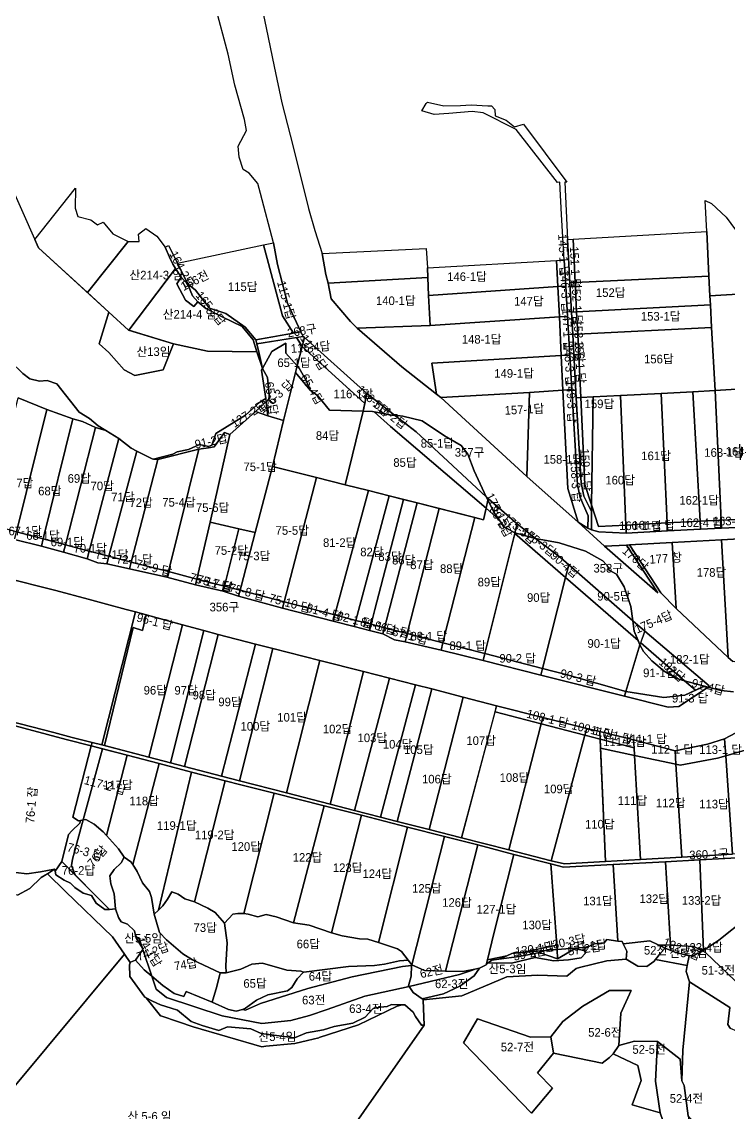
# Model space of a CAD drawing. Header units: metres. Extents: x 425810 to 429904, y 275710 to 280356.
# Drawn here: x 428907 to 429317, y 278879 to 279512 of the extents above; entities that cross this region are included whole.
import ezdxf

# ---------------------------------------------------------------- set-up
doc = ezdxf.new("R2010")
doc.units = ezdxf.units.M
doc.layers.add('00_지번', color=6, linetype='Continuous')
doc.layers.add('00_지적', color=6, linetype='Continuous')
doc.styles.get("Standard").update_dxf_attribs({"font": ''})
doc.styles.get('Standard').set_extended_font_data('Gulim')

msp = doc.modelspace()

# ---------------------------------------------------------------- linework, layer by layer
at = {"layer": '00_지적', "linetype": 'Continuous', "flags": 128}
for points in [[(429043.39, 279534.43), (429048.8, 279508.63), (429053.54, 279486.21), (429058, 279465.14), (429062.76, 279446.25), (429069.7, 279418.76), (429073.48, 279403.79), (429077.03, 279391.07), (429081.43, 279377.77), (429083.48, 279365.53), (429084.8, 279360.44), (429086.61, 279351.4), (429097.76, 279338.24), (429101.71, 279334.53), (429127.58, 279312.06), (429147.56, 279296.22), (429150.13, 279294.18), (429200.06, 279248.44), (429229.75, 279221.9), (429244.99, 279208.12), (429275.96, 279181), (429257.92, 279208.7), (429259.57, 279208.8), (429277.71, 279180.9), (429286.6, 279171.88), (429316.86, 279143.48), (429319.39, 279141.11)], [(429319.85, 279123.53), (429312.69, 279124.3), (429305.1, 279126.33), (429305.76, 279127.03), (429268.37, 279158.82), (429261.43, 279164.71), (429260.28, 279173.15), (429256.39, 279184.46), (429252.11, 279191.8), (429247.36, 279194.33), (429247.8, 279195.54), (429244.1, 279199.45), (429234.14, 279205.1), (429218.76, 279209.99), (429205.02, 279212.51), (429194.39, 279220.92), (429177.79, 279235.47), (429176.37, 279236.72), (429169.55, 279251.75), (429165.8, 279261.4), (429161.89, 279266.39), (429152.25, 279272), (429139.34, 279280.75), (429128.21, 279283.41), (429123.23, 279283.9), (429107.32, 279296.5), (429071.11, 279328.93), (429070.31, 279329.65), (429069.05, 279332.31), (429061.21, 279348.85), (429055.47, 279371.27), (429053.11, 279383.91), (429045.55, 279412.6), (429044.02, 279418.4), (429039.07, 279424.21), (429035.61, 279426.46), (429033.23, 279433.58), (429032.69, 279439.95), (429037.48, 279449.03), (429036.36, 279455.36), (429030.67, 279475.23), (429026.88, 279493.38), (429019.28, 279521.59)], [(428893.05, 279434.07), (428916.93, 279380.95), (428957.74, 279343.69), (428952.14, 279325.27), (428957.65, 279320.3), (428966.63, 279310.29), (428972.68, 279306.95), (428989.18, 279310.31), (428995.24, 279325.39), (429014.78, 279321.19), (429043.49, 279320.63), (429046.69, 279310.98), (429046.25, 279310.12), (429048.69, 279293.75), (429045.28, 279291.54), (429037, 279283.96), (429019.79, 279273.44), (429017.44, 279266.66), (429015.38, 279265.87), (429010.23, 279266.91), (429003.84, 279264.11), (428997.24, 279262.81), (428994.85, 279261.46), (428983.54, 279258.58), (428982.7, 279258.65), (428973.88, 279263.07), (428970.6, 279264.82), (428963.5, 279270.43), (428955.93, 279275.07), (428951.55, 279277.77), (428946.46, 279282), (428940.54, 279285.65), (428927.49, 279302.15), (428921.96, 279304.07), (428917.44, 279303.7), (428911.9, 279305.06), (428907.71, 279308.1), (428900.68, 279315.18)], [(428900.68, 279315.18), (428907.71, 279308.1), (428911.9, 279305.06), (428917.44, 279303.7), (428921.96, 279304.07), (428927.49, 279302.15), (428940.54, 279285.65), (428946.46, 279282), (428951.55, 279277.77), (428955.93, 279275.07), (428949.92, 279276.76), (428942.46, 279280.27), (428936.7, 279281.86), (428921.72, 279287.31), (428905.08, 279294.06)], [(429337.36, 279213.12), (429312.96, 279211.76), (429284.26, 279210.16), (429259.57, 279208.8), (429257.92, 279208.7), (429244.99, 279208.12), (429229.75, 279221.9), (429235.4, 279218.51), (429237.61, 279217.42), (429241.73, 279216.37), (429257.68, 279215.66), (429281.51, 279216.9), (429300.7, 279217.9), (429312.86, 279218.49), (429325.89, 279219.12)], [(428903.03, 279211.95), (428918.61, 279208.11), (428931.38, 279204.65), (428945.15, 279200.77), (428951.31, 279198.47), (428956.49, 279197.82), (428969.62, 279194.99), (428991.37, 279190.03), (429007.97, 279185.6), (429023.93, 279181.9), (429032.92, 279178.96), (429058.38, 279172.19), (429087.74, 279164.5), (429099.99, 279161.45), (429108.78, 279159.18), (429116.54, 279157.21), (429123.27, 279153.74), (429129.44, 279152.58), (429150.35, 279147.66), (429174.71, 279141.71), (429208.23, 279133.26), (429256.66, 279121.13), (429282, 279114.74), (429288.19, 279115.11), (429305.1, 279126.33), (429312.69, 279124.3), (429319.85, 279123.53)], [(428896.16, 279190), (428926.89, 279182.27), (428945.76, 279177.37), (428956.39, 279174.48), (428967.74, 279171.34), (428973.21, 279169.92), (428973.21, 279169.92), (428953.56, 279092.8), (428947.92, 279094.22), (428936.42, 279097.17), (428925.81, 279099.95), (428900.32, 279106.53)], [(429327.85, 279103.39), (429314.73, 279096.36), (429304.79, 279093.28), (429286.02, 279089.45), (429261.95, 279095.78), (429242.33, 279100.57), (429234.79, 279102.39), (429209.25, 279108.73), (429182.51, 279115.48), (429163.11, 279120.45), (429145, 279125.24), (429135.46, 279127.69), (429120.44, 279131.5), (429105.4, 279135.29), (429079.96, 279141.75), (429052.79, 279148.62), (429042.78, 279151.16), (429021.06, 279156.89), (429012.67, 279159.16), (429000.29, 279162.42), (428973.21, 279169.92), (428967.74, 279171.34), (428956.39, 279174.48), (428945.76, 279177.37), (428926.89, 279182.27), (428896.16, 279190)], [(428897.59, 279105.48), (428932.96, 279096.05), (428947.38, 279092.26), (428936.86, 279050.98), (428940.06, 279048.85), (428941.27, 279049.03), (428940.91, 279047.43), (428936.15, 279043.05), (428934.3, 279040.92), (428930.38, 279025.17), (428926.53, 279019.52), (428926.53, 279019.52), (428926.22, 279020.8), (428918.03, 279019.3), (428910.13, 279018.07), (428903.75, 279018.84)], [(429343.64, 279028.51), (429300.34, 279026.13), (429280.5, 279024.98), (429250.17, 279023.39), (429221.23, 279022.03), (429213.98, 279023.95), (429192.59, 279029.33), (429171.56, 279034.82), (429152.34, 279039.72), (429130.78, 279045.19), (429104.17, 279052.03), (429082.52, 279057.59), (429053.53, 279064.8), (429034.22, 279069.74), (429025.17, 279072.06), (429005.69, 279077.08), (428986.76, 279082.01), (428968.28, 279086.79), (428947.38, 279092.26), (428947.92, 279094.22), (428947.92, 279094.22), (428953.56, 279092.8), (428980.81, 279085.78), (428993.45, 279082.48), (429001.62, 279080.34), (429022.92, 279074.75), (429033.37, 279072.08), (429060.72, 279065.01), (429085.95, 279058.43), (429100.19, 279054.8), (429115.24, 279050.94), (429124.83, 279048.46), (429143.35, 279043.73), (429162.2, 279038.94), (429189.65, 279031.92), (429214.21, 279025.66), (429221.87, 279023.79), (429245.58, 279025.25), (429265.94, 279026.37), (429289.95, 279027.81), (429319.34, 279029.47)], [(428904.78, 279005.64), (428911.82, 279009.48), (428918.34, 279015.85), (428921.34, 279017.74), (428922.02, 279018.16), (428932.62, 279007.86), (428959.78, 278981.47), (428966.73, 278971.48), (428832.35, 278810.28)], [(428832.35, 278810.28), (428966.73, 278971.48), (428970.04, 278966.73), (428970.09, 278966.56), (428969.58, 278965.25), (428969.83, 278958.59), (428978.54, 278946.53), (428979.23, 278946.14), (428987.71, 278935.74), (428987.72, 278935.72), (428998.07, 278932.22), (429006.64, 278929.33), (429046.4, 278917.84), (429046.4, 278917.84), (429046.4, 278917.84), (429048.6, 278918.06), (429065.52, 278919.69), (429072.8, 278921.46), (429079.5, 278923.07), (429079.53, 278923.09), (429102.51, 278930.5), (429124.92, 278941.43), (429127.75, 278942.17), (429129.24, 278942.12), (429134.03, 278937.89), (429135.51, 278935.33), (429138.99, 278930.41), (429140.51, 278930.3), (429059.35, 278814.13)], [(429317.94, 278928.63), (429316.52, 278930.65), (429317.65, 278940.51), (429294.27, 278955.43), (429292.33, 278961.53), (429293.03, 278964.87), (429294.22, 278970.54), (429294.22, 278970.54), (429297.23, 278970.83), (429299.15, 278972.08), (429299.78, 278971.85), (429301.89, 278973.38), (429303.6, 278972.49), (429337.54, 278940.18)], [(429059.35, 278814.13), (429140.51, 278930.3), (429139.88, 278944.91), (429139.83, 278944.97), (429162.27, 278947.43), (429188.35, 278958.42), (429206.44, 278959.35), (429223.2, 278958.83), (429228.58, 278963.24), (429230.49, 278963.72), (429246.34, 278967.62), (429257.72, 278968.56), (429264.36, 278964.59), (429269.58, 278964.43), (429273.75, 278967.19), (429274.61, 278968.32), (429293.03, 278964.87), (429292.33, 278961.53), (429294.27, 278955.43), (429290.47, 278915.88), (429289.83, 278898.15), (429288.96, 278910.61), (429275.87, 278920.83), (429262.53, 278920.97), (429253.38, 278918.45), (429254.49, 278937.24), (429260.61, 278950.39), (429248.03, 278950.45), (429232.47, 278941.38), (429220.83, 278932.41), (429213.93, 278923.59), (429202.13, 278923.3), (429171.47, 278933.98), (429163.22, 278920.12), (429202.67, 278879.34), (429214.87, 278893.9), (429206.15, 278902.78), (429215.51, 278914.02), (429243.62, 278908.22), (429247.89, 278911.49), (429250.11, 278913.72), (429264.47, 278906.91), (429266.33, 278898.17), (429261.02, 278884.06), (429277.33, 278879.5), (429287.24, 278851.21)]]:
    msp.add_lwpolyline(points, dxfattribs=at)
for points in [[(429161.55, 279463.53), (429167.69, 279464), (429177.39, 279463.3), (429179.53, 279463.31), (429181.48, 279461.21), (429181.76, 279457.62), (429188.04, 279455.01), (429192.89, 279451.15), (429198.15, 279452.74), (429223.17, 279419.05), (429221.98, 279419), (429223.68, 279385.9), (429224.97, 279360.75), (429225.93, 279343.76), (429226.66, 279330.75), (429228.73, 279294.14), (429231.53, 279244.68), (429233.13, 279236.97), (429237.51, 279228.22), (429237.61, 279217.42), (429235.4, 279218.51), (429235.6, 279225.69), (429231.04, 279236.26), (429229.44, 279243.52), (429226.13, 279298.79), (429224.93, 279318.79), (429223.58, 279341.28), (429222.57, 279358.88), (429221.71, 279373.92), (429220.2, 279400.29), (429219.12, 279419.06), (429217.79, 279418.97), (429193.87, 279449.55), (429174.81, 279459.33), (429168.36, 279460.12), (429154.87, 279458.87), (429146.38, 279458.35), (429139.08, 279460.45), (429141.73, 279464.7), (429142.39, 279465.49), (429151.99, 279463.26), (429161.55, 279463.53)], [(428914.73, 279385.85), (428938.33, 279415.65), (428938.11, 279404.1), (428939.71, 279399.22), (428947.14, 279397.3), (428951, 279394.27), (428954.29, 279395.82), (428959.95, 279389.15), (428968.96, 279384.72), (428945.26, 279355.09), (428916.93, 279380.95), (428914.73, 279385.85)], [(429304.35, 279390.47), (429303.49, 279408.44), (429307.02, 279406.8), (429315.6, 279398.84), (429324.38, 279387.07), (429333.68, 279362.34), (429335.15, 279354.89), (429306.13, 279353.24), (429305.59, 279364.55), (429304.35, 279390.47)], [(428945.26, 279355.09), (428968.96, 279384.72), (428975.23, 279384.6), (428974.82, 279388.85), (428979.03, 279392.21), (428985.41, 279387.8), (428990.39, 279381.31), (428992.85, 279375.67), (428994.69, 279371.64), (428996.4, 279368.97), (428969.18, 279333.21), (428969.03, 279333.26), (428957.74, 279343.69), (428945.26, 279355.09)], [(429305.59, 279364.55), (429228.06, 279360.89), (429226.84, 279386.08), (429304.35, 279390.47), (429305.59, 279364.55)], [(428991.95, 279382.25), (428992.23, 279382.41), (428997.45, 279372.05), (429001.01, 279364.97), (429003.74, 279359.91), (429003.51, 279359.74), (428999.56, 279364), (428994.69, 279371.64), (428992.85, 279375.67), (428990.39, 279381.31), (428991.95, 279382.25)], [(428997.45, 279372.05), (429047.36, 279382.68), (429058.42, 279341.62), (429064.8, 279331.55), (429042.83, 279327.59), (429036.7, 279335), (429025.45, 279342.86), (429016.09, 279346.1), (429007.89, 279356.39), (429003.74, 279359.91), (429001.01, 279364.97), (428997.45, 279372.05)], [(429047.36, 279382.68), (429053.11, 279383.91), (429055.47, 279371.27), (429061.21, 279348.85), (429069.05, 279332.31), (429064.8, 279331.55), (429058.42, 279341.62), (429047.36, 279382.68)], [(429223.68, 279385.9), (429226.84, 279386.08), (429228.06, 279360.89), (429224.97, 279360.75), (429223.68, 279385.9)], [(429081.43, 279377.77), (429141.72, 279380.68), (429142.34, 279369.48), (429142.6, 279363.78), (429084.8, 279360.44), (429083.48, 279365.53), (429081.43, 279377.77)], [(428969.18, 279333.21), (428996.4, 279368.97), (428999.56, 279364), (428997.12, 279360.19), (429002.05, 279350.59), (429006.88, 279347.03), (429009.31, 279349.69), (429013.99, 279345.83), (429023.35, 279341.05), (429034.98, 279335.46), (429041.27, 279327.59), (429043.49, 279320.63), (429014.78, 279321.19), (428995.24, 279325.39), (428969.18, 279333.21)], [(429142.6, 279363.78), (429142.34, 279369.48), (429217.28, 279373.68), (429218.03, 279358.57), (429143.09, 279353.41), (429142.6, 279363.78)], [(429222.57, 279358.88), (429218.03, 279358.57), (429217.28, 279373.68), (429221.71, 279373.92), (429222.57, 279358.88)], [(428999.56, 279364), (429003.51, 279359.74), (429006.26, 279353.24), (429009.31, 279349.69), (429006.88, 279347.03), (429002.05, 279350.59), (428997.12, 279360.19), (428999.56, 279364)], [(429084.8, 279360.44), (429142.6, 279363.78), (429143.09, 279353.41), (429143.91, 279335.99), (429101.71, 279334.53), (429097.76, 279338.24), (429086.61, 279351.4), (429084.8, 279360.44)], [(429306.13, 279353.24), (429306.44, 279347.95), (429228.89, 279343.91), (429228.06, 279360.89), (429305.59, 279364.55), (429306.13, 279353.24)], [(429003.74, 279359.91), (429007.89, 279356.39), (429016.09, 279346.1), (429025.45, 279342.86), (429036.7, 279335), (429042.83, 279327.59), (429043.41, 279325.37), (429044.92, 279319.66), (429046.69, 279310.98), (429043.49, 279320.63), (429041.27, 279327.59), (429034.98, 279335.46), (429023.35, 279341.05), (429013.99, 279345.83), (429009.31, 279349.69), (429006.26, 279353.24), (429003.51, 279359.74), (429003.74, 279359.91)], [(429143.91, 279335.99), (429143.09, 279353.41), (429218.03, 279358.57), (429218.9, 279340.97), (429143.91, 279335.99)], [(429222.57, 279358.88), (429223.58, 279341.28), (429218.9, 279340.97), (429218.03, 279358.57), (429222.57, 279358.88)], [(429225.93, 279343.76), (429224.97, 279360.75), (429228.06, 279360.89), (429228.89, 279343.91), (429225.93, 279343.76)], [(429306.13, 279353.24), (429335.15, 279354.89), (429336.19, 279349.6), (429337.09, 279342.88), (429333.99, 279335.14), (429330.26, 279327.62), (429327.06, 279317.02), (429328.71, 279304.58), (429331.48, 279299.53), (429330.4, 279299.47), (429321.68, 279298.99), (429309.27, 279298.32), (429307.19, 279334.78), (429306.44, 279347.95), (429306.13, 279353.24)], [(428957.74, 279343.69), (428969.03, 279333.26), (428995.24, 279325.39), (428989.18, 279310.31), (428972.68, 279306.95), (428966.63, 279310.29), (428957.65, 279320.3), (428952.14, 279325.27), (428957.74, 279343.69)], [(429225.93, 279343.76), (429228.89, 279343.91), (429229.52, 279330.89), (429226.66, 279330.75), (429225.93, 279343.76)], [(429229.52, 279330.89), (429228.89, 279343.91), (429306.44, 279347.95), (429307.19, 279334.78), (429229.52, 279330.89)], [(429147.56, 279296.22), (429127.58, 279312.06), (429101.71, 279334.53), (429143.91, 279335.99), (429218.9, 279340.97), (429220.01, 279318.51), (429144.97, 279314.16), (429147.56, 279296.22)], [(429218.9, 279340.97), (429223.58, 279341.28), (429224.93, 279318.79), (429220.01, 279318.51), (429218.9, 279340.97)], [(429069.05, 279332.31), (429070.31, 279329.65), (429043.41, 279325.37), (429042.83, 279327.59), (429069.05, 279332.31)], [(429226.66, 279330.75), (429229.52, 279330.89), (429231.3, 279294.27), (429228.73, 279294.14), (429226.66, 279330.75)], [(429254.31, 279295.42), (429238.45, 279294.62), (429231.3, 279294.27), (429229.52, 279330.89), (429307.19, 279334.78), (429309.27, 279298.32), (429296.35, 279297.61), (429277.94, 279296.6), (429254.31, 279295.42)], [(429066.39, 279329.03), (429069.74, 279323.73), (429066.82, 279312.63), (429060.35, 279320.02), (429060.23, 279325.7), (429052.2, 279320.97), (429046.69, 279310.98), (429044.92, 279319.66), (429043.41, 279325.37), (429066.39, 279329.03)], [(429066.82, 279312.63), (429065.99, 279308.7), (429058.99, 279280.96), (429049.86, 279283.66), (429048.93, 279291.64), (429050.84, 279293.38), (429049.63, 279305.92), (429046.69, 279310.98), (429052.2, 279320.97), (429060.23, 279325.7), (429060.35, 279320.02), (429066.82, 279312.63)], [(429071.11, 279328.93), (429069.74, 279323.73), (429066.39, 279329.03), (429070.31, 279329.65), (429071.11, 279328.93)], [(429069.74, 279323.73), (429071.11, 279328.93), (429107.32, 279296.5), (429106.06, 279290.8), (429069.74, 279323.73)], [(429066.82, 279312.63), (429069.74, 279323.73), (429106.06, 279290.8), (429105.05, 279286.22), (429085.65, 279286.8), (429078.88, 279295.15), (429074.47, 279298.41), (429071.93, 279304.54), (429068.04, 279311.26), (429066.82, 279312.63)], [(429201.62, 279297.15), (429150.13, 279294.18), (429147.56, 279296.22), (429144.97, 279314.16), (429220.01, 279318.51), (429221, 279298.45), (429201.62, 279297.15)], [(429220.01, 279318.51), (429224.93, 279318.79), (429226.13, 279298.79), (429221, 279298.45), (429220.01, 279318.51)], [(429066.82, 279312.63), (429068.04, 279311.26), (429071.93, 279304.54), (429074.47, 279298.41), (429065.99, 279308.7), (429066.82, 279312.63)], [(429048.69, 279293.75), (429046.25, 279310.12), (429046.69, 279310.98), (429049.63, 279305.92), (429050.84, 279293.38), (429048.93, 279291.64), (429048.69, 279293.75)], [(429065.99, 279308.7), (429074.47, 279298.41), (429078.88, 279295.15), (429085.65, 279286.8), (429105.05, 279286.22), (429094.62, 279243.65), (429078, 279247.88), (429052.48, 279254.29), (429058.99, 279280.96), (429065.99, 279308.7)], [(429309.27, 279298.32), (429321.68, 279298.99), (429325.65, 279223.77), (429312.66, 279223.1), (429309.27, 279298.32)], [(428905.08, 279294.06), (428921.72, 279287.31), (428904.14, 279216.45), (428886.91, 279221.03), (428905.08, 279294.06)], [(429048.93, 279291.64), (429042.7, 279286.03), (429027.88, 279272.7), (429024.78, 279273.98), (429018.69, 279265.66), (429015.36, 279265.14), (429015.38, 279265.87), (429017.44, 279266.66), (429019.79, 279273.44), (429037, 279283.96), (429045.28, 279291.54), (429048.69, 279293.75), (429048.93, 279291.64)], [(429107.32, 279296.5), (429123.23, 279283.9), (429121.75, 279283.95), (429110.51, 279286.06), (429105.05, 279286.22), (429107.32, 279296.5)], [(429150.13, 279294.18), (429201.62, 279297.15), (429200.06, 279248.44), (429150.13, 279294.18)], [(429201.62, 279297.15), (429221, 279298.45), (429223.82, 279241.42), (429229.75, 279221.9), (429200.06, 279248.44), (429201.62, 279297.15)], [(429235.4, 279218.51), (429229.75, 279221.9), (429223.82, 279241.42), (429221, 279298.45), (429226.13, 279298.79), (429229.44, 279243.52), (429231.04, 279236.26), (429235.6, 279225.69), (429235.4, 279218.51)], [(429228.73, 279294.14), (429231.3, 279294.27), (429233.75, 279243.89), (429237.56, 279231.96), (429237.51, 279228.22), (429233.13, 279236.97), (429231.53, 279244.68), (429228.73, 279294.14)], [(429237.56, 279231.96), (429233.75, 279243.89), (429231.3, 279294.27), (429238.45, 279294.62), (429237.56, 279231.96)], [(429254.31, 279295.42), (429257.48, 279220.26), (429241.57, 279219.44), (429237.56, 279231.96), (429238.45, 279294.62), (429254.31, 279295.42)], [(429254.31, 279295.42), (429277.94, 279296.6), (429281.31, 279221.48), (429257.48, 279220.26), (429254.31, 279295.42)], [(429281.31, 279221.48), (429277.94, 279296.6), (429296.35, 279297.61), (429300.45, 279222.47), (429281.31, 279221.48)], [(429309.27, 279298.32), (429312.66, 279223.1), (429300.45, 279222.47), (429296.35, 279297.61), (429309.27, 279298.32)], [(428936.7, 279281.86), (428919.64, 279212.32), (428904.14, 279216.45), (428921.72, 279287.31), (428936.7, 279281.86)], [(429048.93, 279291.64), (429049.86, 279283.66), (429042.7, 279286.03), (429048.93, 279291.64)], [(428936.7, 279281.86), (428942.46, 279280.27), (428949.92, 279276.76), (428932.47, 279208.91), (428919.64, 279212.32), (428936.7, 279281.86)], [(429042.7, 279286.03), (429049.86, 279283.66), (429058.99, 279280.96), (429052.48, 279254.29), (429042.52, 279216.02), (429032.96, 279218.16), (429016.42, 279222), (429027.88, 279272.7), (429042.7, 279286.03)], [(429105.05, 279286.22), (429110.51, 279286.06), (429111.51, 279285.87), (429120.9, 279277.36), (429176.43, 279230.03), (429174.94, 279223.34), (429169.91, 279224.6), (429136.36, 279233.13), (429120.24, 279237.25), (429108.16, 279240.25), (429094.62, 279243.65), (429105.05, 279286.22)], [(429177.45, 279234.62), (429176.43, 279230.03), (429120.9, 279277.36), (429111.51, 279285.87), (429121.75, 279283.95), (429123.23, 279283.9), (429135.85, 279274.42), (429154.2, 279257.42), (429176.37, 279236.72), (429177.45, 279234.62)], [(429176.37, 279236.72), (429154.2, 279257.42), (429135.85, 279274.42), (429123.23, 279283.9), (429128.21, 279283.41), (429139.34, 279280.75), (429152.25, 279272), (429161.89, 279266.39), (429165.8, 279261.4), (429169.55, 279251.75), (429176.37, 279236.72)], [(428955.93, 279275.07), (428963.5, 279270.43), (428946.32, 279205.22), (428932.47, 279208.91), (428949.92, 279276.76), (428955.93, 279275.07)], [(428992.19, 279193.29), (429009.88, 279264.3), (429015.36, 279265.14), (429018.69, 279265.66), (429024.78, 279273.98), (429027.88, 279272.7), (429016.42, 279222), (429008.76, 279188.99), (428992.19, 279193.29)], [(428963.5, 279270.43), (428970.6, 279264.82), (428973.88, 279263.07), (428957.65, 279202.2), (428946.32, 279205.22), (428963.5, 279270.43)], [(428986.12, 279258.36), (428970.62, 279198.85), (428957.65, 279202.2), (428973.88, 279263.07), (428982.7, 279258.65), (428983.54, 279258.58), (428986.12, 279258.36)], [(428986.12, 279258.36), (429009.88, 279264.3), (428992.19, 279193.29), (428970.62, 279198.85), (428986.12, 279258.36)], [(429015.38, 279265.87), (429015.36, 279265.14), (429009.88, 279264.3), (428986.12, 279258.36), (428983.54, 279258.58), (428994.85, 279261.46), (428997.24, 279262.81), (429003.84, 279264.11), (429010.23, 279266.91), (429015.38, 279265.87)], [(429033.79, 279182.48), (429034.34, 279184.7), (429042.52, 279216.02), (429052.48, 279254.29), (429078, 279247.88), (429059.33, 279175.85), (429033.79, 279182.48)], [(429078, 279247.88), (429094.62, 279243.65), (429108.16, 279240.25), (429088.74, 279168.2), (429059.33, 279175.85), (429078, 279247.88)], [(429100.95, 279165.03), (429088.74, 279168.2), (429108.16, 279240.25), (429120.24, 279237.25), (429100.95, 279165.03)], [(429109.69, 279162.76), (429100.95, 279165.03), (429120.24, 279237.25), (429128.46, 279235.15), (429111.87, 279171.36), (429109.69, 279162.76)], [(429177.79, 279235.47), (429177.45, 279234.62), (429176.37, 279236.72), (429177.79, 279235.47)], [(429136.36, 279233.13), (429117.46, 279160.74), (429109.69, 279162.76), (429111.87, 279171.36), (429128.46, 279235.15), (429136.36, 279233.13)], [(429117.46, 279160.74), (429136.36, 279233.13), (429149.25, 279229.86), (429130.58, 279157.33), (429117.46, 279160.74)], [(429149.25, 279229.86), (429169.91, 279224.6), (429152.31, 279156.12), (429151.36, 279152.04), (429130.58, 279157.33), (429149.25, 279229.86)], [(429176.43, 279230.03), (429184.01, 279223.38), (429186.93, 279219.27), (429193.12, 279215.84), (429193.02, 279215.47), (429175.71, 279145.76), (429151.36, 279152.04), (429152.31, 279156.12), (429169.91, 279224.6), (429174.94, 279223.34), (429176.43, 279230.03)], [(429177.45, 279234.62), (429181.24, 279227.27), (429184.01, 279223.38), (429176.43, 279230.03), (429177.45, 279234.62)], [(429177.45, 279234.62), (429177.79, 279235.47), (429194.39, 279220.92), (429193.12, 279215.84), (429186.93, 279219.27), (429181.24, 279227.27), (429177.45, 279234.62)], [(429237.61, 279217.42), (429237.51, 279228.22), (429237.56, 279231.96), (429241.57, 279219.44), (429257.48, 279220.26), (429257.68, 279215.66), (429241.73, 279216.37), (429237.61, 279217.42)], [(429300.7, 279217.9), (429300.45, 279222.47), (429312.66, 279223.1), (429312.86, 279218.49), (429300.7, 279217.9)], [(429312.66, 279223.1), (429325.65, 279223.77), (429325.89, 279219.12), (429312.86, 279218.49), (429312.66, 279223.1)], [(429008.76, 279188.99), (429016.42, 279222), (429032.96, 279218.16), (429024.67, 279184.85), (429008.76, 279188.99)], [(429033.79, 279182.48), (429024.67, 279184.85), (429032.96, 279218.16), (429042.52, 279216.02), (429034.34, 279184.7), (429033.79, 279182.48)], [(429193.12, 279215.84), (429194.39, 279220.92), (429205.02, 279212.51), (429193.12, 279215.84)], [(429281.51, 279216.9), (429257.68, 279215.66), (429257.48, 279220.26), (429281.31, 279221.48), (429281.51, 279216.9)], [(429300.7, 279217.9), (429281.51, 279216.9), (429281.31, 279221.48), (429300.45, 279222.47), (429300.7, 279217.9)], [(428904.14, 279216.45), (428919.64, 279212.32), (428918.61, 279208.11), (428903.03, 279211.95), (428904.14, 279216.45)], [(428932.47, 279208.91), (428931.38, 279204.65), (428918.61, 279208.11), (428919.64, 279212.32), (428932.47, 279208.91)], [(429193.02, 279215.47), (429222.54, 279189.83), (429209.21, 279137.13), (429175.71, 279145.76), (429193.02, 279215.47)], [(429193.02, 279215.47), (429193.12, 279215.84), (429205.02, 279212.51), (429219.71, 279201.22), (429224.41, 279197.22), (429222.54, 279189.83), (429193.02, 279215.47)], [(429205.02, 279212.51), (429218.76, 279209.99), (429234.14, 279205.1), (429244.1, 279199.45), (429247.8, 279195.54), (429247.36, 279194.33), (429252.11, 279191.8), (429256.39, 279184.46), (429260.28, 279173.15), (429261.43, 279164.71), (429224.41, 279197.22), (429219.71, 279201.22), (429205.02, 279212.51)], [(429312.96, 279211.76), (429316.86, 279143.48), (429286.6, 279171.88), (429284.26, 279210.16), (429312.96, 279211.76)], [(429337.36, 279213.12), (429341.68, 279137.76), (429319.39, 279141.11), (429316.86, 279143.48), (429312.96, 279211.76), (429337.36, 279213.12)], [(428932.47, 279208.91), (428946.32, 279205.22), (428945.15, 279200.77), (428931.38, 279204.65), (428932.47, 279208.91)], [(428946.32, 279205.22), (428957.65, 279202.2), (428956.49, 279197.82), (428951.31, 279198.47), (428945.15, 279200.77), (428946.32, 279205.22)], [(429257.92, 279208.7), (429275.96, 279181), (429244.99, 279208.12), (429257.92, 279208.7)], [(429284.26, 279210.16), (429286.6, 279171.88), (429277.71, 279180.9), (429259.57, 279208.8), (429284.26, 279210.16)], [(428956.49, 279197.82), (428957.65, 279202.2), (428970.62, 279198.85), (428969.62, 279194.99), (428956.49, 279197.82)], [(428991.37, 279190.03), (428969.62, 279194.99), (428970.62, 279198.85), (428992.19, 279193.29), (428991.37, 279190.03)], [(429007.97, 279185.6), (428991.37, 279190.03), (428992.19, 279193.29), (429008.76, 279188.99), (429007.97, 279185.6)], [(429224.41, 279197.22), (429261.43, 279164.71), (429262.25, 279158.86), (429264.56, 279153.34), (429222.54, 279189.83), (429224.41, 279197.22)], [(429007.97, 279185.6), (429008.76, 279188.99), (429024.67, 279184.85), (429023.93, 279181.9), (429007.97, 279185.6)], [(429222.54, 279189.83), (429264.56, 279153.34), (429265.64, 279150.76), (429257.46, 279123.76), (429223.35, 279133.49), (429209.21, 279137.13), (429222.54, 279189.83)], [(429023.93, 279181.9), (429024.67, 279184.85), (429033.79, 279182.48), (429032.92, 279178.96), (429023.93, 279181.9)], [(429058.38, 279172.19), (429032.92, 279178.96), (429033.79, 279182.48), (429059.33, 279175.85), (429058.38, 279172.19)], [(429087.74, 279164.5), (429058.38, 279172.19), (429059.33, 279175.85), (429088.74, 279168.2), (429087.74, 279164.5)], [(428979.26, 279168.24), (428977.2, 279159.23), (428971.69, 279160.96), (428955.09, 279092.41), (428953.56, 279092.8), (428973.21, 279169.92), (428979.26, 279168.24)], [(428955.09, 279092.41), (428971.69, 279160.96), (428977.2, 279159.23), (428979.26, 279168.24), (429000.29, 279162.42), (428980.81, 279085.78), (428955.09, 279092.41)], [(429087.74, 279164.5), (429088.74, 279168.2), (429100.95, 279165.03), (429099.99, 279161.45), (429087.74, 279164.5)], [(429012.67, 279159.16), (428993.45, 279082.48), (428980.81, 279085.78), (429000.29, 279162.42), (429012.67, 279159.16)], [(429099.99, 279161.45), (429100.95, 279165.03), (429109.69, 279162.76), (429108.78, 279159.18), (429099.99, 279161.45)], [(429108.78, 279159.18), (429109.69, 279162.76), (429117.46, 279160.74), (429116.54, 279157.21), (429108.78, 279159.18)], [(429129.44, 279152.58), (429123.27, 279153.74), (429116.54, 279157.21), (429117.46, 279160.74), (429130.58, 279157.33), (429130.36, 279156.47), (429129.44, 279152.58)], [(429268.37, 279158.82), (429265.64, 279150.76), (429262.25, 279158.86), (429261.43, 279164.71), (429268.37, 279158.82)], [(429012.67, 279159.16), (429021.06, 279156.89), (429001.62, 279080.34), (428993.45, 279082.48), (429012.67, 279159.16)], [(429042.78, 279151.16), (429022.92, 279074.75), (429001.62, 279080.34), (429021.06, 279156.89), (429042.78, 279151.16)], [(429129.44, 279152.58), (429130.36, 279156.47), (429130.58, 279157.33), (429151.36, 279152.04), (429150.35, 279147.66), (429129.44, 279152.58)], [(429291.39, 279130.01), (429266.07, 279152.03), (429268.37, 279158.82), (429305.76, 279127.03), (429305.1, 279126.33), (429303.12, 279126.86), (429291.39, 279130.01)], [(429052.79, 279148.62), (429033.37, 279072.08), (429022.92, 279074.75), (429042.78, 279151.16), (429052.79, 279148.62)], [(429079.96, 279141.75), (429060.72, 279065.01), (429033.37, 279072.08), (429052.79, 279148.62), (429079.96, 279141.75)], [(429150.35, 279147.66), (429151.36, 279152.04), (429175.71, 279145.76), (429174.71, 279141.71), (429150.35, 279147.66)], [(429265.64, 279150.76), (429267.67, 279146.97), (429272.47, 279141.52), (429279.7, 279135.58), (429286.73, 279131.27), (429291.39, 279130.01), (429297.77, 279124.47), (429291.58, 279121.72), (429279.56, 279120.28), (429257.46, 279123.76), (429265.64, 279150.76)], [(429265.64, 279150.76), (429266.07, 279152.03), (429291.39, 279130.01), (429286.73, 279131.27), (429279.7, 279135.58), (429272.47, 279141.52), (429267.67, 279146.97), (429265.64, 279150.76)], [(429105.4, 279135.29), (429085.95, 279058.43), (429060.72, 279065.01), (429079.96, 279141.75), (429105.4, 279135.29)], [(429174.71, 279141.71), (429175.71, 279145.76), (429209.21, 279137.13), (429208.23, 279133.26), (429174.71, 279141.71)], [(429105.4, 279135.29), (429120.44, 279131.5), (429100.19, 279054.8), (429085.95, 279058.43), (429105.4, 279135.29)], [(429209.21, 279137.13), (429223.35, 279133.49), (429257.46, 279123.76), (429256.66, 279121.13), (429208.23, 279133.26), (429209.21, 279137.13)], [(429135.46, 279127.69), (429115.24, 279050.94), (429100.19, 279054.8), (429120.44, 279131.5), (429135.46, 279127.69)], [(429291.39, 279130.01), (429303.12, 279126.86), (429297.77, 279124.47), (429291.39, 279130.01)], [(429145, 279125.24), (429124.83, 279048.46), (429115.24, 279050.94), (429135.46, 279127.69), (429145, 279125.24)], [(429145, 279125.24), (429163.11, 279120.45), (429143.35, 279043.73), (429124.83, 279048.46), (429145, 279125.24)], [(429257.46, 279123.76), (429279.56, 279120.28), (429291.58, 279121.72), (429303.12, 279126.86), (429305.1, 279126.33), (429288.19, 279115.11), (429282, 279114.74), (429256.66, 279121.13), (429257.46, 279123.76)], [(429163.11, 279120.45), (429182.51, 279115.48), (429162.2, 279038.94), (429143.35, 279043.73), (429163.11, 279120.45)], [(429182.51, 279115.48), (429209.25, 279108.73), (429208.32, 279105.06), (429181.58, 279111.99), (429182.51, 279115.48)], [(429189.65, 279031.92), (429162.2, 279038.94), (429181.58, 279111.99), (429208.32, 279105.06), (429189.65, 279031.92)], [(428859.67, 279093.51), (428872.59, 279098.3), (428897.07, 279107.4), (428900.32, 279106.53), (428925.81, 279099.95), (428936.42, 279097.17), (428947.92, 279094.22), (428947.38, 279092.26), (428932.96, 279096.05), (428897.59, 279105.48), (428885.43, 279101.08), (428877.23, 279097.45), (428861.13, 279091.47), (428860.85, 279091.99), (428859.67, 279093.51)], [(429214.21, 279025.66), (429189.65, 279031.92), (429208.32, 279105.06), (429233.74, 279098.48), (429214.21, 279025.66)], [(429209.25, 279108.73), (429234.79, 279102.39), (429233.74, 279098.48), (429208.32, 279105.06), (429209.25, 279108.73)], [(429340.39, 279092.68), (429327.94, 279090.15), (429315.41, 279086.5), (429314.73, 279096.36), (429327.85, 279103.39), (429339.75, 279103.88), (429340.39, 279092.68)], [(429245.58, 279025.25), (429221.87, 279023.79), (429214.21, 279025.66), (429233.74, 279098.48), (429242.52, 279096.21), (429245.58, 279025.25)], [(429233.74, 279098.48), (429234.79, 279102.39), (429242.33, 279100.57), (429242.52, 279096.21), (429233.74, 279098.48)], [(429261.95, 279095.78), (429262.22, 279091.11), (429242.52, 279096.21), (429242.33, 279100.57), (429261.95, 279095.78)], [(428942.79, 279049.29), (428941.27, 279049.03), (428940.06, 279048.85), (428936.86, 279050.98), (428947.38, 279092.26), (428953.92, 279090.55), (428942.79, 279049.29)], [(428956.38, 279040.26), (428954.41, 279042.35), (428949.1, 279046.9), (428944.34, 279049.57), (428942.79, 279049.29), (428953.92, 279090.55), (428968.28, 279086.79), (428956.38, 279040.26)], [(429242.52, 279096.21), (429262.22, 279091.11), (429262.47, 279086.7), (429242.75, 279090.91), (429242.52, 279096.21)], [(429242.75, 279090.91), (429262.47, 279086.7), (429265.94, 279026.37), (429245.58, 279025.25), (429242.75, 279090.91)], [(429262.22, 279091.11), (429261.95, 279095.78), (429286.02, 279089.45), (429286.52, 279081.56), (429262.47, 279086.7), (429262.22, 279091.11)], [(429286.52, 279081.56), (429286.02, 279089.45), (429304.79, 279093.28), (429314.73, 279096.36), (429315.41, 279086.5), (429310.62, 279085.11), (429289, 279081.03), (429286.52, 279081.56)], [(429319.34, 279029.47), (429315.41, 279086.5), (429327.94, 279090.15), (429340.39, 279092.68), (429343.93, 279030.64), (429319.34, 279029.47)], [(428986.76, 279082.01), (428971.65, 279023.45), (428970.5, 279025.04), (428966.5, 279027.72), (428963.17, 279032.55), (428956.38, 279040.26), (428968.28, 279086.79), (428986.76, 279082.01)], [(429265.94, 279026.37), (429262.47, 279086.7), (429286.52, 279081.56), (429289.95, 279027.81), (429265.94, 279026.37)], [(429289.95, 279027.81), (429286.52, 279081.56), (429289, 279081.03), (429310.62, 279085.11), (429315.41, 279086.5), (429319.34, 279029.47), (429289.95, 279027.81)], [(429005.69, 279077.08), (428986.38, 278997), (428983.98, 278994.7), (428982.42, 279004.42), (428981.16, 279007.89), (428977.16, 279012.8), (428974.17, 279019.4), (428971.65, 279023.45), (428986.76, 279082.01), (429005.69, 279077.08)], [(429005.69, 279077.08), (429025.17, 279072.06), (429007.25, 279001.76), (429001.81, 279003.64), (428997.89, 279006.29), (428994.18, 279007.57), (428991.77, 279003.37), (428989.05, 278999.56), (428986.38, 278997), (429005.69, 279077.08)], [(429024.75, 278989.54), (429019.25, 278995.68), (429015.06, 278998.21), (429007.25, 279001.76), (429025.17, 279072.06), (429034.22, 279069.74), (429053.53, 279064.8), (429035.98, 278995.01), (429032.49, 278995.09), (429029.49, 278994.75), (429024.75, 278989.54)], [(429082.52, 279057.59), (429064.74, 278989.63), (429054.77, 278993.06), (429048.93, 278994.53), (429043.97, 278993.22), (429038.51, 278994.69), (429035.98, 278995.01), (429053.53, 279064.8), (429082.52, 279057.59)], [(429104.17, 279052.03), (429086.71, 278983.85), (429073.88, 278988.37), (429064.74, 278989.63), (429082.52, 279057.59), (429104.17, 279052.03)], [(428942.79, 279049.29), (428936.64, 279026.48), (428936.1, 279022.97), (428936.7, 279020.91), (428937.77, 279018.47), (428938.36, 279017.15), (428930.38, 279025.17), (428934.3, 279040.92), (428936.15, 279043.05), (428940.91, 279047.43), (428941.27, 279049.03), (428942.79, 279049.29)], [(428938.36, 279017.15), (428937.77, 279018.47), (428936.7, 279020.91), (428936.1, 279022.97), (428936.64, 279026.48), (428942.79, 279049.29), (428944.34, 279049.57), (428949.1, 279046.9), (428954.41, 279042.35), (428956.38, 279040.26), (428963.17, 279032.55), (428966.5, 279027.72), (428964.78, 279024.53), (428960.68, 279020.64), (428958.21, 279016.93), (428958.85, 279012.33), (428960.72, 279006.52), (428961.52, 278997.71), (428958, 278997.41), (428938.36, 279017.15)], [(429130.78, 279045.19), (429114, 278978.34), (429107.91, 278980.26), (429103.1, 278980.41), (429092.98, 278982.15), (429086.71, 278983.85), (429104.17, 279052.03), (429130.78, 279045.19)], [(429152.34, 279039.72), (429133.27, 278965.23), (429131.28, 278967.95), (429127.4, 278973.03), (429125.06, 278974.57), (429114, 278978.34), (429130.78, 279045.19), (429152.34, 279039.72)], [(429152.34, 279039.72), (429171.56, 279034.82), (429152.89, 278961.63), (429140.61, 278962.1), (429133.27, 278965.23), (429152.34, 279039.72)], [(428878.63, 279027.32), (428879.62, 279031.41), (428880.74, 279035.61), (428883.11, 279038.54), (428883.8, 279033.46), (428887.81, 279028.92), (428903.75, 279018.84), (428910.13, 279018.07), (428918.03, 279019.3), (428926.22, 279020.8), (428922.02, 279018.16), (428918.34, 279015.85), (428911.82, 279009.48), (428904.78, 279005.64), (428898.16, 279005.93), (428883.02, 279012.81), (428880.2, 279017.03), (428878.63, 279027.32)], [(429192.59, 279029.33), (429180.99, 278983.39), (429177.17, 278968.22), (429176.42, 278965.37), (429172.66, 278963.3), (429169.81, 278962.72), (429162.86, 278961.5), (429152.89, 278961.63), (429171.56, 279034.82), (429192.59, 279029.33)], [(428971.65, 279023.45), (428974.17, 279019.4), (428977.16, 279012.8), (428981.16, 279007.89), (428982.42, 279004.42), (428983.98, 278994.7), (428986.97, 278984.13), (428991.16, 278979.79), (429000.61, 278971.62), (429006.22, 278968.25), (429022.22, 278960.66), (429020.32, 278952.7), (429017.6, 278943.67), (429002.55, 278949.8), (429001.17, 278946.92), (428995.55, 278948.64), (428988.89, 278953.33), (428982.62, 278958.69), (428977.36, 278974.16), (428977.5, 278974.38), (428977.13, 278974.98), (428975.43, 278979.98), (428973.13, 278982.29), (428972.48, 278984.96), (428968.43, 278988.8), (428964.75, 278990.23), (428963.27, 278992.8), (428961.52, 278997.71), (428960.72, 279006.52), (428958.85, 279012.33), (428958.21, 279016.93), (428960.68, 279020.64), (428964.78, 279024.53), (428966.5, 279027.72), (428970.5, 279025.04), (428971.65, 279023.45)], [(429213.98, 279023.95), (429217.41, 278976.63), (429197.1, 278972.37), (429191.33, 278971.85), (429188.43, 278970.59), (429177.17, 278968.22), (429180.99, 278983.39), (429192.59, 279029.33), (429213.98, 279023.95)], [(429343.64, 279028.51), (429345.18, 278996.57), (429346.59, 278983.75), (429339.97, 278986.03), (429327.35, 278992.27), (429311.4, 278979.62), (429302.39, 278973.71), (429300.34, 279026.13), (429343.64, 279028.51)], [(428922.02, 279018.16), (428926.22, 279020.8), (428926.53, 279019.52), (428927.01, 279017.51), (428931.83, 279014.36), (428935.38, 279012.72), (428938, 279010.18), (428942.71, 279006.82), (428947.58, 279005.55), (428950.41, 279001.04), (428955.37, 278997.36), (428958, 278997.41), (428961.52, 278997.71), (428963.27, 278992.8), (428964.75, 278990.23), (428968.43, 278988.8), (428972.48, 278984.96), (428973.13, 278982.29), (428973.48, 278980.87), (428977.13, 278974.98), (428977.5, 278974.38), (428977.36, 278974.16), (428973.2, 278968.08), (428970.19, 278966.8), (428970.09, 278966.56), (428970.04, 278966.73), (428966.73, 278971.48), (428959.78, 278981.47), (428932.62, 279007.86), (428922.02, 279018.16)], [(428926.53, 279019.52), (428930.38, 279025.17), (428958, 278997.41), (428955.37, 278997.36), (428950.41, 279001.04), (428947.58, 279005.55), (428942.71, 279006.82), (428938, 279010.18), (428935.38, 279012.72), (428931.83, 279014.36), (428927.01, 279017.51), (428926.53, 279019.52)], [(429213.98, 279023.95), (429221.23, 279022.03), (429250.17, 279023.39), (429252.89, 278979.12), (429246.45, 278979.97), (429244.79, 278977.98), (429239.27, 278977.45), (429235.18, 278975.52), (429217.55, 278974.29), (429217.41, 278976.63), (429213.98, 279023.95)], [(429280.5, 279024.98), (429283.41, 278976.65), (429276.13, 278977), (429271.34, 278979.24), (429255.82, 278977.44), (429255.22, 278978.82), (429252.89, 278979.12), (429250.17, 279023.39), (429280.5, 279024.98)], [(429280.5, 279024.98), (429300.34, 279026.13), (429302.39, 278973.71), (429301.89, 278973.38), (429296.8, 278976.01), (429283.41, 278976.65), (429280.5, 279024.98)], [(429015.06, 278998.21), (429019.25, 278995.68), (429024.75, 278989.54), (429026.36, 278978.07), (429025.54, 278964.83), (429025.79, 278960.67), (429022.22, 278960.66), (429006.22, 278968.25), (429000.61, 278971.62), (428991.16, 278979.79), (428986.97, 278984.13), (428983.98, 278994.7), (428986.38, 278997), (428989.05, 278999.56), (428991.77, 279003.37), (428994.18, 279007.57), (428997.89, 279006.29), (429001.81, 279003.64), (429007.25, 279001.76), (429015.06, 278998.21)], [(429024.75, 278989.54), (429029.49, 278994.75), (429032.49, 278995.09), (429035.98, 278995.01), (429038.51, 278994.69), (429043.97, 278993.22), (429048.93, 278994.53), (429054.77, 278993.06), (429064.74, 278989.63), (429073.88, 278988.37), (429086.71, 278983.85), (429092.98, 278982.15), (429103.1, 278980.41), (429107.91, 278980.26), (429114, 278978.34), (429125.06, 278974.57), (429127.4, 278973.03), (429131.28, 278967.95), (429126.21, 278967.66), (429117.43, 278965.76), (429111.75, 278964.98), (429096.59, 278964.31), (429070.78, 278961.01), (429070.46, 278961.12), (429068.92, 278961.62), (429060.79, 278962.29), (429046.85, 278966.3), (429040.64, 278965.79), (429034.27, 278962.85), (429025.79, 278960.67), (429025.54, 278964.83), (429026.36, 278978.07), (429024.75, 278989.54)], [(429346.59, 278983.75), (429346.76, 278982.22), (429346.8, 278981.89), (429346.4, 278976.88), (429344.86, 278974.89), (429386.1, 278955.84), (429379.59, 278946.82), (429366.61, 278925.89), (429364.37, 278927.27), (429337.54, 278940.18), (429303.6, 278972.49), (429301.89, 278973.38), (429302.39, 278973.71), (429311.4, 278979.62), (429327.35, 278992.27), (429339.97, 278986.03), (429346.59, 278983.75)], [(428977.13, 278974.98), (428973.48, 278980.87), (428973.13, 278982.29), (428975.43, 278979.98), (428977.13, 278974.98)], [(429252.89, 278979.12), (429255.22, 278978.82), (429255.82, 278977.44), (429257.95, 278973.31), (429257.72, 278968.56), (429246.34, 278967.62), (429230.49, 278963.72), (429228.58, 278963.24), (429223.2, 278958.83), (429206.44, 278959.35), (429188.35, 278958.42), (429162.27, 278947.43), (429139.83, 278944.97), (429139.36, 278945.58), (429151.69, 278948.59), (429161.2, 278953.02), (429169.52, 278958.84), (429172.66, 278963.3), (429176.42, 278965.37), (429177.7, 278966.38), (429191.18, 278966.29), (429204.79, 278969.53), (429215.65, 278967.62), (429224.21, 278968.13), (429231.53, 278969.34), (429233.86, 278971.82), (429233.75, 278973.37), (429233.69, 278974.83), (429235.18, 278975.52), (429239.27, 278977.45), (429244.79, 278977.98), (429246.45, 278979.97), (429252.89, 278979.12)], [(429217.41, 278976.63), (429217.55, 278974.29), (429197.1, 278972.37), (429217.41, 278976.63)], [(429255.82, 278977.44), (429271.34, 278979.24), (429276.13, 278977), (429280.29, 278974.99), (429277.46, 278972.04), (429274.61, 278968.32), (429273.75, 278967.19), (429269.58, 278964.43), (429264.36, 278964.59), (429257.72, 278968.56), (429257.95, 278973.31), (429255.82, 278977.44)], [(429276.13, 278977), (429283.41, 278976.65), (429283.59, 278973.54), (429280.29, 278974.99), (429276.13, 278977)], [(429283.41, 278976.65), (429296.8, 278976.01), (429301.89, 278973.38), (429299.78, 278971.85), (429299.15, 278972.08), (429297.23, 278970.83), (429294.22, 278970.54), (429286.44, 278972.52), (429283.59, 278973.54), (429283.41, 278976.65)], [(428973.2, 278968.08), (428977.36, 278974.16), (428982.62, 278958.69), (428978.18, 278962.42), (428973.2, 278968.08)], [(429183.76, 278968.56), (429179.75, 278968.11), (429177.7, 278966.38), (429176.42, 278965.37), (429177.17, 278968.22), (429188.43, 278970.59), (429183.76, 278968.56)], [(429204.79, 278969.53), (429191.18, 278966.29), (429177.7, 278966.38), (429179.75, 278968.11), (429183.76, 278968.56), (429195.56, 278970.21), (429204.58, 278971.94), (429204.79, 278969.53)], [(429217.55, 278974.29), (429217.87, 278968.78), (429207.22, 278972.41), (429204.58, 278971.94), (429195.56, 278970.21), (429183.76, 278968.56), (429188.43, 278970.59), (429191.33, 278971.85), (429197.1, 278972.37), (429217.55, 278974.29)], [(429204.79, 278969.53), (429204.58, 278971.94), (429207.22, 278972.41), (429217.87, 278968.78), (429228.12, 278974.79), (429233.75, 278973.37), (429233.86, 278971.82), (429231.53, 278969.34), (429224.21, 278968.13), (429215.65, 278967.62), (429204.79, 278969.53)], [(429217.55, 278974.29), (429235.18, 278975.52), (429233.69, 278974.83), (429233.75, 278973.37), (429228.12, 278974.79), (429217.87, 278968.78), (429217.55, 278974.29)], [(429283.59, 278973.54), (429286.44, 278972.52), (429294.22, 278970.54), (429293.03, 278964.87), (429274.61, 278968.32), (429277.46, 278972.04), (429280.29, 278974.99), (429283.59, 278973.54)], [(428970.09, 278966.56), (428970.19, 278966.8), (428973.2, 278968.08), (428978.18, 278962.42), (428982.62, 278958.69), (428985.17, 278951.23), (428991.19, 278946.46), (429023.29, 278935.71), (429046.31, 278931.38), (429063.28, 278933.01), (429073.99, 278935.95), (429084.28, 278939.35), (429106.04, 278947.09), (429131.71, 278952.72), (429134.18, 278949.3), (429139.36, 278945.58), (429139.83, 278944.97), (429139.88, 278944.91), (429140.51, 278930.3), (429138.99, 278930.41), (429135.51, 278935.33), (429134.03, 278937.89), (429129.24, 278942.12), (429127.75, 278942.17), (429121.62, 278942.37), (429119.05, 278941.06), (429115.13, 278940.82), (429111.02, 278940), (429106.29, 278934.98), (429099.19, 278931.56), (429088.31, 278929.53), (429082.2, 278927.59), (429072.25, 278925.82), (429065.41, 278922.98), (429046.04, 278925.53), (429039.93, 278928.3), (429026.55, 278929.27), (429021.44, 278927.31), (429011.71, 278930.17), (429005.46, 278932.55), (428997.38, 278939.03), (428993.73, 278940.11), (428987.68, 278942.12), (428982.95, 278944.34), (428979.23, 278946.14), (428978.54, 278946.53), (428969.83, 278958.59), (428969.58, 278965.25), (428970.09, 278966.56)], [(429133.25, 278964.89), (429132.94, 278958.67), (429131.48, 278953.04), (429131.71, 278952.72), (429106.04, 278947.09), (429084.28, 278939.35), (429073.99, 278935.95), (429063.28, 278933.01), (429046.31, 278931.38), (429023.29, 278935.71), (428991.19, 278946.46), (428985.17, 278951.23), (428982.62, 278958.69), (428988.89, 278953.33), (428995.55, 278948.64), (429001.17, 278946.92), (429002.55, 278949.8), (429017.6, 278943.67), (429027.1, 278939.5), (429031.45, 278938.36), (429035.15, 278939.41), (429036.99, 278939), (429045.58, 278942.82), (429072.96, 278951.52), (429098.8, 278958.32), (429127.98, 278964.36), (429133.25, 278964.89)], [(429022.22, 278960.66), (429025.79, 278960.67), (429034.27, 278962.85), (429040.64, 278965.79), (429046.85, 278966.3), (429060.79, 278962.29), (429068.92, 278961.62), (429070.46, 278961.12), (429066.91, 278957.12), (429063.83, 278952.09), (429061.27, 278950.31), (429049.8, 278947.94), (429043.34, 278944.75), (429036.98, 278940.26), (429035.15, 278939.41), (429031.45, 278938.36), (429027.1, 278939.5), (429017.6, 278943.67), (429020.32, 278952.7), (429022.22, 278960.66)], [(429133.27, 278965.23), (429133.25, 278964.89), (429127.98, 278964.36), (429098.8, 278958.32), (429072.96, 278951.52), (429045.58, 278942.82), (429036.99, 278939), (429035.15, 278939.41), (429036.98, 278940.26), (429043.34, 278944.75), (429049.8, 278947.94), (429061.27, 278950.31), (429063.83, 278952.09), (429066.91, 278957.12), (429070.46, 278961.12), (429070.78, 278961.01), (429096.59, 278964.31), (429111.75, 278964.98), (429117.43, 278965.76), (429126.21, 278967.66), (429131.28, 278967.95), (429133.27, 278965.23)], [(429133.27, 278965.23), (429140.61, 278962.1), (429152.89, 278961.63), (429162.86, 278961.5), (429169.81, 278962.72), (429168.52, 278962.13), (429161.05, 278959.75), (429131.71, 278952.72), (429131.48, 278953.04), (429132.94, 278958.67), (429133.25, 278964.89), (429133.27, 278965.23)], [(429169.81, 278962.72), (429172.66, 278963.3), (429169.52, 278958.84), (429161.2, 278953.02), (429151.69, 278948.59), (429139.36, 278945.58), (429134.18, 278949.3), (429131.71, 278952.72), (429161.05, 278959.75), (429168.52, 278962.13), (429169.81, 278962.72)], [(429327.51, 278934.22), (429333.93, 278926.79), (429346.52, 278921.74), (429360.5, 278913.09), (429368.55, 278915.32), (429372.42, 278910.92), (429377.84, 278905.92), (429344.08, 278852.15), (429342.73, 278860.33), (429327.47, 278853.2), (429322.15, 278840.62), (429309.5, 278859.26), (429293.49, 278877.74), (429291.28, 278895.26), (429289.83, 278898.15), (429290.47, 278915.88), (429294.27, 278955.43), (429317.65, 278940.51), (429316.52, 278930.65), (429317.94, 278928.63), (429321.53, 278927.1), (429325.44, 278928.72), (429327.51, 278934.22)], [(429127.75, 278942.17), (429124.92, 278941.43), (429102.51, 278930.5), (429079.53, 278923.09), (429079.5, 278923.07), (429072.8, 278921.46), (429065.52, 278919.69), (429048.6, 278918.06), (429046.4, 278917.84), (429046.4, 278917.84), (429046.4, 278917.84), (429006.64, 278929.33), (428998.07, 278932.22), (428987.72, 278935.72), (428987.7, 278935.74), (428979.23, 278946.14), (428982.95, 278944.34), (428987.68, 278942.12), (428993.73, 278940.11), (428997.38, 278939.03), (429005.46, 278932.55), (429011.71, 278930.17), (429021.44, 278927.31), (429026.55, 278929.27), (429039.93, 278928.3), (429046.04, 278925.53), (429065.41, 278922.98), (429072.25, 278925.82), (429082.2, 278927.59), (429088.31, 278929.53), (429099.19, 278931.56), (429106.29, 278934.98), (429111.02, 278940), (429115.13, 278940.82), (429119.05, 278941.06), (429121.62, 278942.37), (429127.75, 278942.17)], [(429213.93, 278923.59), (429220.83, 278932.41), (429232.47, 278941.38), (429248.03, 278950.45), (429260.61, 278950.39), (429254.49, 278937.24), (429253.38, 278918.45), (429250.11, 278913.72), (429247.89, 278911.49), (429243.62, 278908.22), (429215.51, 278914.02), (429213.93, 278923.59)], [(429215.51, 278914.02), (429206.15, 278902.78), (429214.87, 278893.9), (429202.67, 278879.34), (429163.22, 278920.12), (429171.47, 278933.98), (429202.13, 278923.3), (429213.93, 278923.59), (429215.51, 278914.02)], [(429275.87, 278920.83), (429274.68, 278897.89), (429277.33, 278879.5), (429261.02, 278884.06), (429266.33, 278898.17), (429264.47, 278906.91), (429250.11, 278913.72), (429253.38, 278918.45), (429262.53, 278920.97), (429275.87, 278920.83)], [(429289.83, 278898.15), (429291.28, 278895.26), (429293.49, 278877.74), (429298.96, 278836.97), (429288.63, 278835.44), (429287.24, 278851.21), (429277.33, 278879.5), (429274.68, 278897.89), (429275.87, 278920.83), (429288.96, 278910.61), (429289.83, 278898.15)]]:
    msp.add_lwpolyline(points, close=True, dxfattribs=at)

# ---------------------------------------------------------------- texts
at = {"layer": '00_지번'}
for s, rotation, p in [('145-1 답', 273, (429218.17, 279388.94)), ('151-1 답', 273, (429224.94, 279381.68)), ('164-2답', 297, (428992.61, 279377.57)), ('166전', 27, (429000.92, 279355.86)), ('146-3 답', 273, (429219.27, 279368.2)), ('115-1답', 285, (429055.13, 279361.11)), ('152-1 답', 273, (429226, 279360.6)), ('165-2답', 309, (429007.66, 279353.26)), ('147-1 답', 273, (429220.47, 279345.57)), ('268구', 10, (429061.58, 279329.01)), ('153-3 답', 273, (429227.12, 279339.28)), ('116-4답', 4, (429063.32, 279320.07)), ('116-6답', 302, (429068.3, 279328.71)), ('148-3 답', 273, (429221.58, 279325.54)), ('156-1 답', 273, (429227.76, 279327.1)), ('65-4답', 300, (429068.6, 279306.17)), ('116-3 답', 42, (429046.89, 279284.68)), ('65-2답', 278, (429048.12, 279302.96)), ('116-5답', 318, (429101, 279298.06)), ('149-3 답', 273, (429222.74, 279304.26)), ('127-2답', 32, (429030.45, 279276.55)), ('116-2답', 322, (429110.13, 279289.62)), ('157-1답', 3, (429187.29, 279284.23)), ('91-2답', 12, (429008.09, 279264.49)), ('159-1 답', 273, (429231.04, 279264.51)), ('158-3 답', 273, (429225.29, 279257.94)), ('175-1답', 297, (429175.91, 279237.24)), ('89-2답', 300, (429178.1, 279229.32)), ('175-5답', 319, (429185.62, 279223.84)), ('175-3답', 322, (429196.47, 279215.58)), ('90-4답', 319, (429213.17, 279201.77)), ('176답', 319, (429254.9, 279204.62)), ('177 창', 4, (429271.27, 279197.83)), ('75-9 답', 346, (428972.99, 279195.66)), ('75-11 답', 345, (429004.15, 279187.87)), ('75-7 답', 346, (429008.38, 279186.75)), ('75-8 답', 345, (429027, 279181.88)), ('75-10 답', 345, (429050.16, 279175.77)), ('81-4 답', 345, (429071.75, 279170.14)), ('96-1 답', 346, (428973.38, 279164.48)), ('82-1 답', 346, (429089.5, 279165.49)), ('83-1 답', 345, (429103.06, 279162.03)), ('175-4답', 23, (429263.92, 279157.32)), ('86-1 답', 346, (429111.33, 279159.89)), ('87-1 답', 345, (429121.6, 279156.42)), ('182답', 319, (429276.16, 279140.08)), ('90-3 답', 346, (429218.93, 279132.08)), ('91-4답', 345, (429295.11, 279126.55)), ('108-1 답', 346, (429199.48, 279108.71)), ('109-1 답', 346, (429225.61, 279102.05)), ('110-1 답', 346, (429236.57, 279099.3)), ('117-2 답', 345, (428942.92, 279070.24)), ('76-1 잡', 85, (428914.29, 279047.23)), ('76-3 답', 345, (428933.07, 279031.34)), ('76답', 50, (428948.57, 279021.51)), ('360-1구', 3, (429294.38, 279026.4)), ('130-3답', 11, (429211.94, 278973.85)), ('74-2답', 19, (428974.86, 278967.45)), ('74-1답', 302, (428974.14, 278979.89)), ('59-2답', 11, (429192.67, 278967.69)), ('130-1답', 8, (429193.64, 278970.53)), ('131-1답', 4, (429223.59, 278973.16)), ('57-2답', 9, (429224.23, 278970.62)), ('132-1답', 337, (429278.44, 278976.66)), ('74답', 9, (428995.95, 278962.02)), ('62전', 13, (429138.71, 278957.5))]:
    msp.add_text(s, height=5, rotation=rotation, dxfattribs=at).set_placement(p)
for s, p in [('산214-3 임', (428969.6, 279362.69)), ('146-1답', (429153.87, 279361.79)), ('115답', (429026.71, 279355.93)), ('152답', (429240.09, 279352.54)), ('140-1답', (429112.57, 279347.85)), ('147답', (429192.6, 279347.57)), ('산214-4 임', (428988.9, 279339.96)), ('153-1답', (429266.16, 279338.81)), ('148-1답', (429162.33, 279325.48)), ('산13임', (428973.62, 279318.32)), ('156답', (429268.01, 279314.03)), ('65-1답', (429055.4, 279311.92)), ('149-1답', (429181.17, 279305.71)), ('116-1답', (429087.95, 279293.83)), ('159답', (429233.55, 279288.06)), ('84답', (429077.71, 279269.66)), ('85-1답', (429138.5, 279265.19)), ('357구', (429158.25, 279259.93)), ('158-1답', (429209.69, 279255.87)), ('161답', (429266.39, 279257.92)), ('163-1답', (429302.93, 279259.85)), ('164-1답', (429315.33, 279260.51)), ('75-1답', (429035.74, 279251.55)), ('85답', (429122.61, 279254.05)), ('69답', (428933.77, 279244.79)), ('160답', (429245.56, 279243.82)), ('67답', (428900.41, 279242.11)), ('68답', (428916.68, 279237.5)), ('70답', (428947.06, 279240.45)), ('71답', (428959.06, 279234.05)), ('72답', (428969.61, 279230.79)), ('75-4답', (428988.65, 279230.96)), ('162-1답', (429288.47, 279232.14)), ('75-6답', (429008.17, 279227.87)), ('160-1 답', (429253.54, 279217.36)), ('161-1 답', (429261.19, 279217.72)), ('162-4 답', (429289.01, 279219.16)), ('163-3 답', (429307.85, 279220.12)), ('67-1답', (428899.49, 279214.34)), ('68-1답', (428909.78, 279211.73)), ('75-5답', (429054.34, 279214.64)), ('69-1답', (428923.92, 279207.97)), ('81-2답', (429081.86, 279207.6)), ('70-1답', (428937.22, 279204.32)), ('71-1답', (428949.73, 279200.66)), ('75-2답', (429018.99, 279203.03)), ('75-3답', (429031.99, 279199.86)), ('82답', (429103.46, 279202.19)), ('83답', (429113.91, 279199.49)), ('72-1 답', (428961.85, 279197.86)), ('86답', (429121.9, 279197.43)), ('87답', (429132.42, 279194.74)), ('88답', (429149.7, 279192.46)), ('358구', (429238.66, 279192.76)), ('178답', (429298.51, 279190.31)), ('89답', (429171.51, 279184.72)), ('90답', (429200.15, 279175.75)), ('90-5답', (429240.87, 279176.5)), ('356구', (429016.08, 279170.22)), ('88-1 답', (429132.57, 279153.36)), ('89-1 답', (429155.16, 279147.82)), ('90-1답', (429235.2, 279149.12)), ('90-2 답', (429184.12, 279140.51)), ('182-1답', (429283.04, 279139.89)), ('91-1답', (429267.47, 279132.1)), ('96답', (428977.84, 279122.01)), ('97답', (428995.69, 279121.95)), ('98답', (429006.21, 279119.19)), ('91-3 답', (429284.17, 279117.42)), ('99답', (429021.15, 279115.24)), ('101답', (429055.33, 279106.31)), ('100답', (429034.03, 279101.12)), ('102답', (429081.72, 279099.54)), ('103답', (429101.87, 279094.42)), ('107답', (429164.99, 279092.81)), ('111-2 답', (429244.29, 279092.12)), ('111-1 답', (429256.44, 279093.83)), ('104답', (429116.52, 279090.71)), ('105답', (429128.82, 279087.55)), ('112-1 답', (429272.15, 279087.74)), ('113-1 답', (429299.98, 279087.56)), ('117답', (428954.36, 279067.12)), ('106답', (429139.25, 279070.49)), ('108답', (429184.28, 279071.38)), ('109답', (429209.94, 279064.79)), ('118답', (428969.55, 279057.81)), ('111답', (429252.72, 279058.07)), ('112답', (429274.89, 279056.63)), ('113답', (429300, 279055.99)), ('119-1답', (428985.57, 279043.56)), ('110답', (429233.78, 279044.34)), ('119-2답', (429007.54, 279038.14)), ('120답', (429028.73, 279031.39)), ('122답', (429064.27, 279025.08)), ('76-2답', (428930.4, 279017.52)), ('123답', (429087.56, 279019.1)), ('124답', (429104.75, 279015.61)), ('125답', (429133.49, 279007.13)), ('126답', (429150.95, 278998.94)), ('131답', (429232.67, 278999.82)), ('132답', (429265.37, 279001.1)), ('133-2답', (429289.87, 279000.14)), ('127-1답', (429170.92, 278995.06)), ('73답', (429006.79, 278984.38)), ('130답', (429197.42, 278985.93)), ('산5-5임', (428966.55, 278978.24)), ('66답', (429066.55, 278974.89)), ('52전', (429267.95, 278971.26)), ('133-4답', (429290.72, 278972.9)), ('산5-2임', (429282.73, 278969.74)), ('산5-3임', (429177.78, 278960.43)), ('51-3전', (429301.39, 278959.66)), ('65답', (429035.67, 278952.04)), ('64답', (429073.6, 278956.15)), ('62-3전', (429146.8, 278951.79)), ('63전', (429069.71, 278942.38)), ('63-4전', (429097.01, 278937.41)), ('산5-4임', (429044.41, 278921.15)), ('52-6전', (429235.6, 278923.63)), ('52-7전', (429184.93, 278915.13)), ('52-5전', (429261.25, 278913.73)), ('52-4전', (429282.9, 278885.33)), ('산 5-6 임', (428968.45, 278875.02))]:
    msp.add_text(s, height=5, dxfattribs=at).set_placement(p)

doc.saveas('drawing.dxf')
